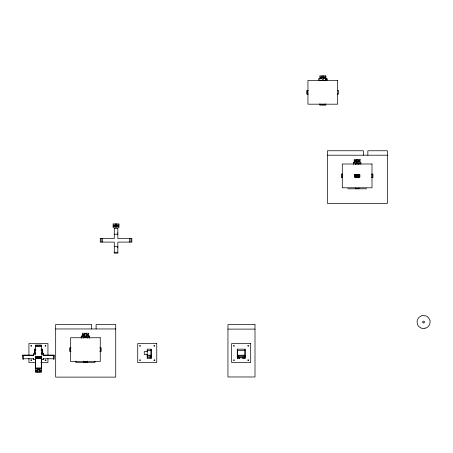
<?xml version="1.0" encoding="UTF-8"?>
<svg xmlns="http://www.w3.org/2000/svg" width="453" height="453" viewBox="0 0 453 453"><rect width="100%" height="100%" fill="white"/><g stroke="black" fill="none" stroke-linecap="round" stroke-linejoin="round"><path stroke-width="0.68" d="M43.194 355.09L54.218 355.09L54.218 359.076L53.329 359.076L53.329 358.765L43.194 358.765L43.194 359.569L41.41 359.569L41.41 367.978L35.464 367.978L35.464 359.569L33.681 359.569L33.681 358.765L23.539 358.765L23.539 359.076L22.65 359.076L22.65 355.09L33.681 355.09M34.57 353.261L34.564 349.178L35.855 349.178M41.41 357.1L41.41 356.024L41.41 358.499L35.464 358.504L35.464 356.024M42.305 353.391L42.305 349.178L41.013 349.178M70.509 351.42L70.509 347.853M83.618 361.092L83.618 362.479L87.186 362.479L87.186 361.092M83.618 338.187L83.618 336.8M87.186 338.187L87.186 336.8M100.3 351.42L100.3 347.859M101.161 242.095L101.161 238.527M102.678 242.095L102.678 238.527M129.433 242.095L129.433 238.527M130.945 242.095L130.945 238.527M147.236 356.902L147.236 354.523M147.236 351.551L147.236 349.172L151.109 349.178L151.104 356.902M147.236 357.638L150.209 357.638L150.209 356.024L147.236 356.024M151.104 350.662L147.236 350.662L147.236 358.448L151.104 358.448L151.109 349.178M237.315 356.902L237.31 349.178L245.045 349.178L245.039 358.448L242.961 358.448L242.961 357.819L239.394 357.819L239.394 358.448L237.315 358.448L237.315 355.418M237.315 358.448L237.31 349.178M242.961 358.448L242.961 357.009L239.394 357.009L239.394 357.638L238.204 357.638L238.204 355.769M242.961 357.009L242.961 357.638L244.15 357.638L244.15 356.024L238.204 356.024L238.204 357.638M245.039 356.902L245.045 349.178M308.397 94.077L307.021 94.077L307.021 90.509L308.397 90.509M325.781 80.657L325.781 75.883L319.835 75.883L319.835 80.657M342.253 177.672L342.253 174.105M355.367 187.836L355.367 188.731L358.935 188.731L358.935 187.836M355.367 164.439L355.367 163.046M358.935 164.439L358.935 163.046M372.043 177.672L372.043 174.105M42.299 353.261L42.305 349.178M45.572 360.175C47.588 359.467 43.743 361.851 45.617 359.733M154.371 360.175C156.393 359.467 152.548 361.851 154.422 359.733M320.43 77.514L321.919 77.514M323.702 77.514L325.186 77.514M320.43 77.814L321.919 77.814M323.702 77.814L325.186 77.814M320.033 78.703L318.646 78.703L318.646 80.107M325.582 78.703L326.97 78.703L326.97 80.107M319.835 80.34L325.781 80.34L325.781 75.883M337.225 90.509L338.595 90.509L338.595 94.077L337.225 94.077M319.835 104.241L325.781 104.241M327.423 155.209L387.474 155.209M354.773 161.115L356.256 161.115M358.04 161.115L359.529 161.115M354.773 161.41L356.256 161.41M358.04 161.41L359.529 161.41M354.784 162.299L353.431 162.299L353.431 164.405M355.367 163.941L358.935 163.941M342.762 174.105L341.364 174.105L341.364 177.672L342.762 177.672M371.534 174.105L372.932 174.105L372.932 177.672L371.534 177.672M354.841 174.699L354.422 174.699L354.422 177.078L354.841 177.078M358.646 174.699L359.167 174.699L359.167 177.078L358.646 177.078M359.455 174.699L359.869 174.699L359.869 177.078L359.455 177.078M355.124 177.078L358.459 177.078L358.459 174.699L355.124 174.699L355.146 177.078M347.638 188.799L366.664 188.799M113.675 225.537L115.164 225.537M116.948 225.537L118.431 225.537M113.675 225.837L115.164 225.837M116.948 225.837L118.431 225.837M114.269 228.363L117.837 228.363M117.497 233.035L117.837 233.035M114.269 234.224L117.837 234.224M114.269 246.398L117.837 246.398M117.497 247.587L117.837 247.587M114.269 252.264L117.837 252.264M55.679 328.957L115.725 328.957M227.95 329.11L254.999 329.11M83.024 334.863L84.513 334.863M86.297 334.863L87.78 334.863M83.024 335.163L84.513 335.163M86.297 335.163L87.78 335.163M82.627 336.052L81.24 336.052L81.24 338.159M88.176 336.052L89.564 336.052L89.564 338.159M83.618 337.689L87.186 337.689M35.464 345.82L41.41 345.82M35.464 346.63L41.41 346.63M71.019 347.853L69.62 347.853L69.62 351.42L71.019 351.42M99.79 347.859L101.189 347.859L101.189 351.42L99.79 351.42M34.57 350.662L35.861 350.662M41.013 350.662L42.299 350.662M237.315 350.662L245.039 350.662M147.57 351.551L144.264 351.551L144.264 354.523L147.57 354.523M35.719 353.153L33.681 353.153L33.681 355.531L23.539 355.531L23.539 359.076M41.155 353.153L43.194 353.153L43.194 354.722L41.41 354.722L41.41 345.067L35.464 345.067L35.464 354.722L33.681 354.722M147.236 355.214L151.104 355.214M237.315 355.214L245.039 355.214M54.218 355.843L53.329 355.843L53.329 355.531L43.194 355.531L43.194 353.153M22.65 355.843L23.539 355.843L23.539 355.531M35.464 356.335L41.41 356.335M35.464 357.049L41.41 357.049M35.464 357.423L41.41 357.423M35.464 358.125L41.41 358.125M83.618 361.59L87.186 361.59M35.266 362.553L28.924 362.553L28.924 358.323M40.9 362.553L47.95 362.553L47.95 358.323M35.464 368.289L41.41 368.289M37.842 369.099L39.032 369.099M36.059 370.044L37.542 370.044M39.326 370.044L40.815 370.044M36.059 370.356L37.542 370.356M39.326 370.356L40.815 370.356M36.059 370.622L37.542 370.622M39.326 370.622L40.815 370.622M36.059 371.166L37.542 371.166M39.326 371.166L40.815 371.166M37.842 372.083L39.032 372.083M34.564 349.178L34.57 353.391M367.853 155.209L367.853 150.753L387.474 150.753L387.474 203.369L327.423 203.369L327.423 150.753L363.391 150.753L363.391 155.209M360.865 162.299L360.865 164.405M359.699 174.699L359.699 177.078M359.144 174.699L359.144 177.078M358.969 174.699L358.969 177.078M358.753 174.699L358.753 177.078M358.397 174.699L358.397 177.078M358.21 174.699L358.21 177.078M358.029 174.699L358.029 177.078M357.949 174.699L357.949 177.078M357.745 159.479L357.745 163.046M357.627 174.699L357.627 177.078M357.44 174.699L357.44 177.078M357.298 174.699L357.298 177.078M357.241 174.699L357.241 177.078M357.055 174.699L356.998 177.078M356.851 174.699L356.851 177.078M356.67 174.699L356.67 177.078M356.556 159.479L356.556 163.046M356.562 174.699L356.528 177.078M356.347 174.699L356.347 177.078M356.262 174.699L356.262 177.078M356.081 174.699L356.081 177.078M355.899 174.699L355.899 177.078M355.826 174.699L355.837 177.078M355.65 174.699L355.65 177.078M355.543 174.699L355.543 177.078M355.328 174.699L355.328 177.078M354.591 174.699L354.591 177.078M326.97 78.703L326.97 80.068M325.781 103.89L325.781 105.136L319.835 105.136L319.835 103.89M323.402 75.883L323.402 79.451L322.213 79.451L322.213 75.883M307.021 90.509L307.021 94.077M245.039 355.395L245.039 358.448M244.15 355.769L244.15 357.638M239.394 357.009L239.394 358.448M151.104 355.395L151.104 358.448M150.209 355.769L150.209 357.638M116.648 223.901L116.648 227.468L115.458 227.468L115.458 223.901M96.11 328.957L96.11 324.501L115.725 324.501L115.725 377.117L55.679 377.117L55.679 324.501L91.648 324.501L91.648 328.957M94.92 361.143L94.92 362.553L75.894 362.553L75.894 361.143M89.122 336.052L89.122 338.08M85.996 333.232L85.996 336.8M84.807 333.232L84.807 336.8M81.687 336.052L81.687 338.08M53.329 355.531L53.329 359.076M47.95 355.503L47.95 343.527L28.924 343.527L28.924 355.503M43.194 358.521L43.194 359.569M41.41 359.133L41.41 372.332L39.032 372.332L39.032 368.85M40.815 369.818L40.815 371.386L39.326 371.386L39.326 369.818M37.842 368.85L37.842 372.332L35.464 372.332L35.464 359.133M37.542 369.818L37.542 371.386L36.059 371.386L36.059 369.818M33.681 358.521L33.681 359.569M100.266 238.527L100.266 242.095L114.269 242.095L114.269 253.153L117.837 253.153L117.837 242.095L131.84 242.095L131.84 238.527L117.837 238.527L117.837 227.468L119.026 227.468L119.026 223.901L113.08 223.901L113.08 227.468L114.269 227.468L114.269 238.527L100.266 238.527M425.067 328.063C424.438 329.105 423.504 327.938 422.519 328.719C421.958 327.672 420.712 328.601 420.282 327.304C419.099 327.576 419.285 326.098 418.034 325.934C418.442 324.886 416.851 324.49 417.536 323.521C416.517 322.049 417.309 319.948 418.074 318.669C418.838 316.981 420.412 316.579 421.941 315.447C422.859 316.194 423.646 314.852 424.552 315.877C425.531 315.169 425.939 316.602 427.151 316.268C427.258 317.451 428.765 317.077 428.657 318.442C429.84 318.555 429.099 320.016 430.152 320.396C429.863 322.281 430.242 323.861 429.104 325.322C428.328 326.59 426.845 328.278 425.067 328.063M30.866 345.815C31.5 347.485 32.123 344.54 30.866 345.815M30.866 360.078C31.5 361.754 32.123 358.81 30.866 360.078M45.136 345.815C45.77 347.485 46.393 344.54 45.136 345.815M139.666 345.815C140.3 347.485 140.928 344.54 139.666 345.815M139.666 360.078C140.3 361.754 140.928 358.81 139.666 360.078M153.935 345.815C154.569 347.485 155.198 344.54 153.935 345.815M233.606 345.815C234.241 347.485 234.869 344.54 233.606 345.815M233.606 360.078C234.241 361.754 234.869 358.81 233.606 360.078M247.876 345.815C248.51 347.485 249.139 344.54 247.876 345.815M247.876 360.078C248.51 361.754 249.139 358.81 247.876 360.078M321.919 76.919L320.43 76.919L320.43 78.409L321.919 78.409L321.919 76.919M325.186 76.919L323.702 76.919L323.702 78.409L325.186 78.409L325.186 76.919M337.672 80.402L307.944 80.402L307.944 104.184L337.672 104.184L337.672 80.402M360.124 159.479L354.178 159.479L354.178 163.046L360.124 163.046L360.124 159.479M356.256 160.521L354.773 160.521L354.773 162.004L356.256 162.004L356.256 160.521M359.529 160.521L358.04 160.521L358.04 162.004L359.529 162.004L359.529 160.521M372.009 163.997L342.287 163.997L342.287 187.78L372.009 187.78L372.009 163.997M115.164 224.943L113.675 224.943L113.675 226.432L115.164 226.432L115.164 224.943M118.431 224.943L116.948 224.943L116.948 226.432L118.431 226.432L118.431 224.943M254.999 324.648L227.95 324.648L227.95 376.97L254.999 376.97L254.999 324.648M88.375 333.232L82.429 333.232L82.429 336.8L88.375 336.8L88.375 333.232M84.513 334.269L83.024 334.269L83.024 335.758L84.513 335.758L84.513 334.269M87.78 334.269L86.297 334.269L86.297 335.758L87.78 335.758L87.78 334.269M100.266 337.751L70.543 337.751L70.543 361.528L100.266 361.528L100.266 337.751M156.749 343.527L137.723 343.527L137.723 362.553L156.749 362.553L156.749 343.527M250.69 343.527L231.664 343.527L231.664 362.553L250.69 362.553L250.69 343.527M357.762 177.078L357.762 174.699L357.728 177.078M423.113 322.819A0.923 0.923 0 0 0 424.495 322.021A0.923 0.923 0 0 0 423.113 321.228A0.923 0.923 0 0 0 423.113 322.819"/></g></svg>
